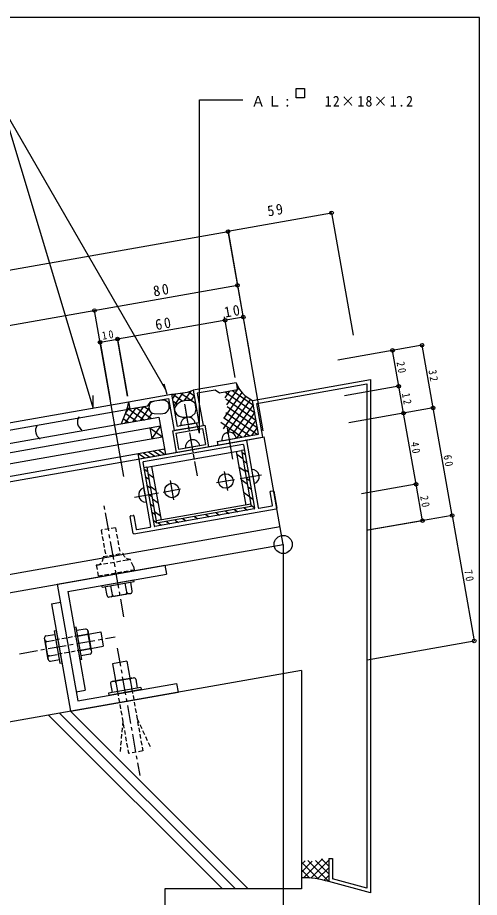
# Model space of a CAD drawing. Units: millimetres, scale not verified, with parts at other scales. Extents: x -550 to 568, y -396 to 402.
# Drawn here: x 314.4 to 568, y -81.5 to 402 of the extents above; entities that cross this region are included whole.
import ezdxf

# ---------------------------------------------------------------- set-up
doc = ezdxf.new("R2010")
doc.units = ezdxf.units.MM
doc.header["$LTSCALE"] = 2
doc.header["$PDMODE"] = 32
doc.header["$PDSIZE"] = 1
doc.linetypes.add('CHAIN1', pattern=[8, 5, -1, 1, -1])
doc.linetypes.add('DASHED1', pattern=[1.8, 1.2, -0.6])
doc.layers.add('0-0', color=5, linetype='Continuous')
doc.layers.add('1-0', color=5, linetype='Continuous')
doc.styles.add('ＭＳ ゴシック', font='')
doc.styles.get('ＭＳ ゴシック').set_extended_font_data('MS Gothic')

msp = doc.modelspace()

# ---------------------------------------------------------------- linework, layer by layer
at = {"layer": '0-0', "color": 134}
for p, q in [((568, 402), (-550, 402)), ((568, -396), (568, 402))]:
    msp.add_line(p, q, dxfattribs=at)
at = {"layer": '0-0'}
for p, q in [((437.5, 163.271), (439.354, 161.973)), ((438.251, 158.597), (440.105, 157.299)), ((383.697, 154.105), (385.551, 152.807)), ((384.462, 149.9), (386.316, 148.602)), ((439.169, 153.673), (441.023, 152.375)), ((385.227, 145.121), (387.08, 143.823)), ((440.004, 148.833), (441.857, 147.535)), ((440.755, 144.243), (442.608, 142.945)), ((386.258, 140.07), (388.112, 138.772)), ((441.923, 138.568), (443.777, 137.27)), ((387.176, 134.812), (389.03, 133.514)), ((428.654, 130.806), (430.507, 129.508)), ((433.494, 131.724), (435.348, 130.426)), ((438.752, 132.559), (440.605, 131.261)), ((442.758, 133.978), (444.611, 132.68)), ((387.927, 130.472), (389.781, 129.175)), ((388.845, 125.799), (390.699, 124.501)), ((400.946, 125.882), (402.8, 124.585)), ((405.036, 126.717), (406.889, 125.419)), ((411.462, 127.802), (413.315, 126.504)), ((417.721, 128.97), (419.575, 127.672)), ((423.48, 129.888), (425.333, 128.59)), ((391.599, 124.297), (393.453, 122.999)), ((396.19, 125.131), (398.043, 123.833))]:
    msp.add_line(p, q, dxfattribs=at)
at = {"layer": '1-0', "color": 4}
for p, q in [((306.016, 352.963), (355.963, 187.267)), ((429.896, 284.677), (486.835, 294.717)), ((486.835, 294.717), (485.839, 294.804)), ((486.835, 294.717), (485.929, 294.294)), ((486.835, 294.717), (498.687, 227.5)), ((-492.138, 121.841), (429.94, 284.428)), ((429.896, 284.677), (430.802, 285.1)), ((429.896, 284.677), (430.892, 284.59)), ((429.896, 284.677), (441.748, 217.46)), ((429.94, 284.428), (449.05, 175.009)), ((-461.827, 96.722), (435.149, 254.884)), ((372.729, 149.774), (356.636, 241.04)), ((438.279, 237.471), (369.261, 225.301)), ((433.89, 204.299), (428.034, 237.51)), ((359.708, 223.617), (369.261, 225.301)), ((359.708, 223.617), (365.248, 192.196)), ((374.801, 193.88), (369.202, 225.636)), ((369.261, 225.301), (374.801, 193.88)), ((536.494, 221.954), (490.299, 213.809)), ((520.254, 219.091), (520.167, 218.094)), ((523.727, 199.394), (520.254, 219.091)), ((520.254, 219.091), (520.677, 218.184)), ((536.494, 221.954), (536.407, 220.958)), ((542.571, 187.486), (536.494, 221.954)), ((536.494, 221.954), (536.916, 221.048)), ((523.727, 199.394), (493.842, 194.125)), ((523.727, 199.394), (523.304, 200.301)), ((523.727, 199.394), (523.64, 198.398)), ((523.727, 199.394), (523.814, 200.391)), ((526.332, 184.622), (523.727, 199.394)), ((523.727, 199.394), (524.15, 198.488)), ((542.571, 187.486), (496.377, 179.34)), ((526.332, 184.622), (525.909, 185.529)), ((526.332, 184.622), (526.245, 183.626)), ((526.332, 184.622), (526.419, 185.618)), ((533.226, 145.525), (526.332, 184.622)), ((526.332, 184.622), (526.754, 183.716)), ((542.571, 187.486), (542.149, 188.392)), ((542.571, 187.486), (542.484, 186.49)), ((542.571, 187.486), (542.659, 188.482)), ((552.99, 128.397), (542.571, 187.486)), ((542.571, 187.486), (542.994, 186.579)), ((533.226, 145.525), (503.34, 140.256)), ((533.226, 145.525), (532.803, 146.432)), ((533.226, 145.525), (533.138, 144.529)), ((533.226, 145.525), (533.313, 146.522)), ((536.751, 125.534), (533.226, 145.525)), ((533.226, 145.525), (533.648, 144.619)), ((552.99, 128.397), (506.796, 120.252)), ((536.751, 125.534), (536.328, 126.44)), ((536.751, 125.534), (536.838, 126.53)), ((552.99, 128.397), (552.568, 129.304)), ((552.99, 128.397), (553.077, 129.393)), ((552.99, 128.397), (565.146, 59.461)), ((536.751, 125.534), (506.866, 120.264)), ((460.259, 112.483), (460.259, -287.616)), ((506.447, 49.111), (565.146, 59.461))]:
    msp.add_line(p, q, dxfattribs=at)
at = {"layer": '1-0', "color": 7}
for p, q in [((396.448, 194.839), (394.892, 200.646)), ((435.644, 198.566), (429.056, 189.158)), ((434.796, 199.16), (435.644, 198.566)), ((355.893, 187.5), (355.893, 194.35)), ((401.125, 195.281), (399.367, 192.771)), ((399.55, 195.145), (405.116, 191.247)), ((405.13, 195.772), (400.104, 188.593)), ((404.09, 195.628), (412.028, 190.07)), ((409.461, 196.726), (405.733, 191.401)), ((408.314, 196.333), (411.292, 194.248)), ((411.356, 194.203), (409.516, 191.574)), ((439.718, 193.925), (427.236, 176.098)), ((437.531, 196.031), (427.439, 181.618)), ((430.614, 196.613), (428.109, 193.036)), ((428.504, 196.241), (444.572, 184.99)), ((432.682, 196.978), (443.92, 189.109)), ((390.93, 191.548), (394.208, 191.958)), ((394.208, 191.958), (395.383, 191.703)), ((399.6, 191.447), (402.198, 189.628)), ((409.612, 191.572), (406.571, 191.648)), ((411.836, 190.112), (409.612, 191.572)), ((412.515, 186.797), (411.836, 190.112)), ((428.69, 192.449), (445.227, 180.87)), ((442.215, 192.26), (429.061, 173.473)), ((443.87, 189.393), (432.658, 173.38)), ((443.87, 189.393), (440.312, 184.311)), ((379.283, 187.562), (373.316, 179.04)), ((375.856, 187.899), (373.695, 184.813)), ((373.768, 184.404), (379.558, 180.349)), ((374.525, 187.536), (384.103, 180.83)), ((383.461, 188.299), (377.658, 180.012)), ((379.63, 187.623), (387.971, 181.783)), ((386.533, 187.456), (381.799, 180.695)), ((383.809, 188.36), (386.824, 186.249)), ((388.299, 184.748), (385.977, 181.431)), ((389.46, 184.442), (392.979, 184.254)), ((392.979, 184.254), (395.328, 184.691)), ((400.337, 187.269), (400.555, 187.116)), ((411.836, 184.701), (412.515, 186.797)), ((428.758, 185.076), (446.135, 172.909)), ((429.509, 188.213), (445.963, 176.691)), ((430.188, 184.075), (431.955, 182.838)), ((444.607, 185.215), (434.521, 170.81)), ((372.383, 181.711), (375.437, 179.573)), ((414.228, 173.669), (412.704, 179.359)), ((426.014, 179.673), (437.778, 171.436)), ((428.023, 181.929), (441.956, 172.172)), ((445.227, 180.87), (438.74, 171.605)), ((446.08, 176.858), (442.918, 172.342)), ((385.326, 154.923), (437.324, 164.092)), ((434.494, 163.593), (439.703, 134.048)), ((434.761, 162.075), (438.09, 159.745)), ((388.011, 155.396), (393.22, 125.852)), ((435.963, 155.13), (439.318, 152.781)), ((385.928, 151.51), (389.086, 149.298)), ((427.766, 152.644), (429.605, 142.218)), ((436.625, 148.737), (448.33, 150.801)), ((398.194, 147.593), (400.075, 136.927)), ((423.595, 146.439), (433.594, 148.203)), ((437.217, 148.148), (440.546, 145.817)), ((378.61, 138.507), (391.688, 140.813)), ((387.156, 144.546), (390.314, 142.334)), ((394.328, 141.279), (403.938, 142.973)), ((438.445, 141.184), (441.774, 138.854)), ((388.383, 137.582), (391.542, 135.371)), ((389.611, 130.619), (392.77, 128.407)), ((442.533, 134.547), (390.535, 125.379)), ((470.259, 43.166), (270.259, 7.901)), ((337.43, 19.745), (434.008, -76.834)), ((343.441, 20.805), (441.079, -76.834)), ((331.419, 18.685), (426.937, -76.834)), ((472.228, -61.321), (470.259, -63.291)), ((476.169, -61.623), (470.259, -67.534)), ((470.274, -62.047), (479.669, -71.441)), ((481.842, -60.193), (471.331, -70.704)), ((473.703, -61.233), (485.259, -72.788)), ((485.259, -61.019), (475.404, -70.874)), ((477.904, -61.191), (485.259, -68.546)), ((481.288, -60.333), (485.259, -64.303)), ((470.259, -66.274), (474.812, -70.827)), ((485.259, -65.262), (479.167, -71.353)), ((485.259, -69.504), (482.675, -72.088))]:
    msp.add_line(p, q, dxfattribs=at)
at = {"layer": '1-0'}
for p, q in [((434.41, 201.344), (410.775, 197.177)), ((434.41, 201.344), (435.105, 197.405)), ((443.474, 191.639), (508.155, 203.044)), ((445.791, 190.017), (506.155, 200.661)), ((506.155, 200.661), (506.155, -76.343)), ((508.155, 203.044), (508.155, -78.95)), ((410.775, 197.177), (413.901, 179.45)), ((413.092, 195.554), (416.218, 177.828)), ((92.248, 141.012), (375.322, 190.925)), ((375.322, 190.925), (376.017, 186.986)), ((375.322, 190.925), (376.017, 186.986)), ((397.335, 192.776), (400.461, 175.05)), ((446.757, 173.019), (443.474, 191.639)), ((449.074, 171.397), (445.791, 190.017)), ((93.313, 137.138), (374.238, 186.673)), ((373.436, 184.268), (371.195, 178.825)), ((95.391, 130.193), (392.039, 182.5)), ((392.039, 182.5), (395.651, 162.016)), ((403.988, 177.863), (412.03, 179.281)), ((407.992, 178.408), (413.901, 179.45)), ((407.992, 178.408), (412.621, 179.225)), ((99.006, 125.754), (392.907, 177.576)), ((386.998, 176.534), (393.949, 171.667)), ((386.998, 176.534), (388.04, 170.626)), ((392.907, 177.576), (388.04, 170.626)), ((399.476, 174.876), (401.56, 163.058)), ((408.339, 176.439), (400.461, 175.05)), ((407.992, 178.408), (402.083, 177.366)), ((407.992, 178.408), (403.363, 177.592)), ((408.339, 176.439), (416.218, 177.828)), ((429.545, 176.373), (432.342, 159.309)), ((102.495, 120.276), (393.949, 171.667)), ((109.719, 111.599), (439.967, 169.831)), ((381.174, 159.464), (449.84, 171.571)), ((423.963, 169), (446.757, 173.019)), ((424.31, 167.03), (449.074, 171.397)), ((426.622, 169.482), (434.491, 170.87)), ((440.019, 169.535), (446.514, 132.703)), ((460.259, 112.483), (449.84, 171.571)), ((107.284, 114.216), (395.13, 164.971)), ((438.049, 167.462), (383.491, 157.841)), ((391.839, 164.39), (395.314, 161.957)), ((394.624, 164.882), (395.219, 164.465)), ((406.521, 165.552), (414.359, 166.934)), ((423.963, 169), (424.31, 167.03)), ((438.397, 167.218), (444.544, 132.356)), ((380.358, 162.366), (380.879, 159.412)), ((380.697, 162.426), (384.172, 159.992)), ((380.789, 159.92), (381.387, 159.501)), ((383.482, 162.917), (386.958, 160.484)), ((386.268, 163.408), (389.743, 160.975)), ((389.053, 163.899), (392.529, 161.466)), ((438.827, 164.357), (437.324, 164.092)), ((437.324, 164.092), (442.743, 133.358)), ((380.931, 159.116), (387.425, 122.284)), ((383.248, 157.494), (389.395, 122.632)), ((385.326, 154.923), (383.678, 154.632)), ((385.326, 154.923), (390.745, 124.19)), ((442.911, 153.707), (444.326, 145.887)), ((383.566, 143.546), (384.961, 135.772)), ((454.392, 134.092), (453.107, 141.38)), ((453.351, 141.728), (454.729, 141.971)), ((455.077, 141.727), (456.709, 132.47)), ((378.272, 118.335), (456.466, 132.123)), ((444.301, 132.008), (389.742, 122.388)), ((442.743, 133.358), (390.745, 124.19)), ((446.861, 132.46), (454.149, 133.745)), ((377.925, 118.578), (376.292, 127.835)), ((376.536, 128.183), (377.914, 128.426)), ((378.262, 128.183), (379.547, 120.895)), ((153.666, 68.577), (458.522, 122.331)), ((379.894, 120.652), (387.182, 121.937)), ((156.96, 59.003), (460.259, 112.483)), ((342.002, 86.554), (396.166, 96.104)), ((360.572, 89.904), (378.298, 93.03)), ((336.209, 90.61), (347.497, 26.597)), ((360.745, 88.919), (360.572, 89.904)), ((363.583, 84.342), (362.715, 89.266)), ((366.711, 83.878), (365.669, 89.787)), ((374.59, 85.268), (373.548, 91.177)), ((377.37, 86.773), (376.502, 91.697)), ((342.002, 86.554), (351.552, 32.389)), ((365.726, 83.705), (364.742, 83.531)), ((376.559, 85.615), (365.726, 83.705)), ((367.696, 84.052), (373.605, 85.094)), ((375.574, 85.441), (376.559, 85.615)), ((333.022, 79.893), (337.946, 80.762)), ((333.022, 79.893), (343.441, 20.805)), ((329.963, 62.181), (334.887, 63.049)), ((334.54, 65.019), (335.525, 65.192)), ((335.525, 65.192), (338.65, 47.466)), ((345.478, 66.905), (348.603, 49.179)), ((351.734, 65.977), (346.81, 65.109)), ((352.255, 63.023), (347.331, 62.155)), ((353.066, 64.181), (352.892, 65.166)), ((352.892, 65.166), (354.802, 54.333)), ((329.326, 60.038), (329.152, 61.022)), ((331.236, 49.205), (329.326, 60.038)), ((329.673, 58.068), (330.715, 52.159)), ((330.484, 59.227), (334.656, 59.962)), ((354.455, 56.303), (353.413, 62.212)), ((348.72, 54.276), (361.425, 56.516)), ((353.644, 55.145), (348.72, 54.276)), ((354.802, 54.333), (354.976, 53.349)), ((331.062, 50.19), (331.236, 49.205)), ((331.873, 51.348), (336.046, 52.084)), ((332.394, 48.394), (337.318, 49.262)), ((349.588, 49.352), (348.603, 49.179)), ((354.165, 52.19), (349.241, 51.322)), ((374.454, 48.256), (366.575, 46.867)), ((366.575, 46.867), (369.267, 31.602)), ((374.454, 48.256), (377.145, 32.991)), ((366.255, 37.164), (377.088, 39.074)), ((375.119, 38.726), (369.21, 37.685)), ((377.088, 39.074), (378.073, 39.247)), ((382.069, 33.86), (364.343, 30.734)), ((365.444, 36.005), (366.312, 31.081)), ((367.24, 37.337), (366.255, 37.164)), ((379.231, 38.436), (380.1, 33.512)), ((382.069, 33.86), (382.243, 32.875)), ((343.441, 20.805), (402.529, 31.224)), ((346.628, 31.521), (351.552, 32.389)), ((485.259, -60.145), (485.259, -72.815)), ((506.155, -76.343), (487.259, -71.28)), ((508.155, -78.95), (485.259, -72.815))]:
    msp.add_line(p, q, dxfattribs=at)
at = {"layer": '1-0', "linetype": 'CHAIN1'}
for p, q in [((406.01, 189.651), (412.961, 150.227)), ((406.171, 188.737), (411.42, 158.967)), ((372.751, 72.658), (361.992, 133.677)), ((315.394, 52.462), (367.929, 61.725)), ((369.117, 55.486), (381.441, -14.404))]:
    msp.add_line(p, q, dxfattribs=at)
at = {"layer": '1-0', "linetype": 'DASHED1'}
for p, q in [((368.165, 121.706), (370.683, 107.426)), ((361.327, 105.776), (372.16, 107.686)), ((358.082, 101.142), (376.17, 104.332)), ((374.824, 104.094), (376.17, 104.332)), ((378.021, 100.362), (376.147, 104.381)), ((358.082, 101.142), (357.59, 101.056)), ((357.59, 101.056), (358.632, 95.147)), ((358.632, 95.147), (378.328, 98.62)), ((378.021, 100.362), (378.328, 98.62)), ((348.083, 62.287), (335.415, 60.054)), ((349.472, 54.409), (336.805, 52.175)), ((369.267, 31.602), (375.258, -2.374)), ((377.145, 32.991), (383.136, -0.985)), ((372.132, 15.353), (370.563, -2.579)), ((380.01, 16.742), (387.618, 0.428)), ((383.136, -0.985), (375.258, -2.374))]:
    msp.add_line(p, q, dxfattribs=at)
at = {"layer": '1-0', "color": 7}
msp.add_lwpolyline([(467.461, 363.039), (471.875, 363.039), (471.875, 357.919), (467.461, 357.919)], close=True, dxfattribs=at)
at = {"layer": '1-0', "color": 4}
for points in [[(395.754, 197.532), (306.016, 352.963), (242.572, 352.963)], [(414.228, 173.669), (414.228, 356.871), (438.091, 356.871)]]:
    msp.add_lwpolyline(points, dxfattribs=at)
at = {"layer": '1-0'}
for points in [[(375.322, 190.925), (398.957, 195.093), (402.083, 177.366)], [(398.957, 195.093), (402.346, 195.388), (407.721, 196.129), (410.775, 197.177)], [(435.105, 197.405), (425.257, 195.669), (422.94, 197.291), (413.092, 195.554)], [(375.322, 190.925), (374.548, 187.604), (373.436, 184.268)], [(376.017, 186.986), (385.865, 188.723), (387.487, 191.04), (397.335, 192.776)], [(399.476, 174.876), (417.202, 178.002), (419.286, 166.184)], [(401.214, 173.659), (415.986, 176.264), (417.549, 167.401)], [(401.214, 173.659), (402.776, 164.796), (417.549, 167.401)], [(336.209, 90.61), (395.298, 101.029), (396.166, 96.104)], [(360.745, 88.919), (378.472, 92.045), (378.298, 93.03)], [(334.54, 65.019), (337.666, 47.292), (338.65, 47.466)], [(349.588, 49.352), (346.463, 67.079), (345.478, 66.905)], [(347.331, 62.155), (360.036, 64.395), (361.425, 56.516)], [(347.497, 26.597), (401.661, 36.148), (402.529, 31.224)], [(364.343, 30.734), (364.516, 29.749), (382.243, 32.875)], [(485.259, -60.145), (487.259, -60.145), (487.259, -71.28)]]:
    msp.add_lwpolyline(points, dxfattribs=at)
at = {"layer": '1-0', "color": 7}
for points in [[(387.797, 190.708), (388.729, 191.118), (389.771, 191.373), (390.93, 191.548)], [(395.383, 191.703), (396.279, 191.3), (396.866, 190.818)], [(406.718, 191.648), (403.793, 190.916), (401.891, 189.381), (400.575, 187.553), (400.502, 185.944), (401.599, 184.043)], [(387.797, 184.848), (388.601, 184.536), (389.46, 184.442)], [(401.599, 184.043), (403.208, 182.946), (405.036, 182.434), (407.668, 182.434), (410.155, 183.019), (411.836, 184.628)], [(470.259, 43.166), (470.259, -76.834), (395.259, -76.834)], [(395.259, -76.834), (395.259, -302.776), (552.817, -302.776)]]:
    msp.add_lwpolyline(points, dxfattribs=at)
at = {"layer": '1-0', "linetype": 'DASHED1'}
msp.add_lwpolyline([(368.165, 121.706), (360.286, 120.316), (362.804, 106.037)], dxfattribs=at)
at = {"layer": '1-0'}
for centre, radius in [((486.835, 294.717), 1), ((429.94, 284.428), 1), ((435.149, 254.884), 1), ((356.636, 241.04), 1), ((438.279, 237.471), 1), ((428.349, 235.72), 1), ((359.708, 223.617), 1), ((369.261, 225.301), 1), ((536.494, 221.954), 1), ((520.254, 219.091), 1), ((523.727, 199.394), 1), ((526.332, 184.622), 1), ((542.571, 187.486), 1), ((428.702, 147.34), 4), ((399.157, 142.13), 4), ((533.226, 145.525), 1), ((536.751, 125.534), 1), ((552.99, 128.397), 1), ((565.146, 59.461), 1)]:
    msp.add_circle(centre, radius, dxfattribs=at)
at = {"layer": '1-0', "color": 7}
msp.add_circle((460.259, 112.483), 5, dxfattribs=at)
at = {"layer": '1-0'}
for centre, radius, start, end in [((450.318, 207.116), 16.922, 199.94087, 246.14469), ((352.273, 179.875), 5.041, 147.40272, 239.97738), ((407.992, 178.408), 4, 100, 190), ((407.992, 178.408), 4, 10, 100), ((329.235, 174.938), 5.041, 147.40272, 239.97738), ((430.563, 170.169), 4, 100, 190), ((430.563, 170.169), 4, 10, 100), ((410.563, 165.999), 4, 100, 190), ((410.563, 165.999), 4, 10, 100), ((439.724, 169.483), 0.3, 10, 100), ((438.102, 167.166), 0.3, 10, 100), ((381.226, 159.168), 0.3, 100, 190), ((383.543, 157.546), 0.3, 100, 190), ((443.124, 149.703), 4, 287.47445, 93.05611), ((384.842, 139.755), 4, 108.59871, 271.70605), ((453.403, 141.432), 0.3, 100, 190), ((454.781, 141.675), 0.3, 10, 100), ((444.249, 132.304), 0.3, 280, 10), ((446.809, 132.755), 0.3, 190, 280), ((454.097, 134.04), 0.3, 280, 10), ((456.414, 132.418), 0.3, 280, 10), ((376.588, 127.888), 0.3, 100, 190), ((377.966, 128.131), 0.3, 10, 100), ((379.842, 120.947), 0.3, 190, 280), ((387.13, 122.232), 0.3, 280, 10), ((389.69, 122.684), 0.3, 190, 280), ((364.568, 84.516), 1, 190, 280), ((365.553, 84.69), 1, 280, 10), ((367.522, 85.037), 1, 190, 280), ((373.431, 86.079), 1, 280, 10), ((375.401, 86.426), 1, 190, 280), ((376.386, 86.6), 1, 280, 10), ((351.908, 64.993), 1, 10, 100), ((352.428, 62.038), 1, 10, 100), ((352.081, 64.008), 1, 280, 10), ((330.137, 61.196), 1, 100, 190), ((330.311, 60.211), 1, 190, 280), ((330.658, 58.242), 1, 100, 190), ((353.47, 56.129), 1, 280, 10), ((353.818, 54.16), 1, 10, 100), ((353.991, 53.175), 1, 280, 10), ((331.7, 52.333), 1, 190, 280), ((332.047, 50.363), 1, 100, 190), ((332.221, 49.378), 1, 190, 280), ((375.292, 37.742), 1, 10, 100), ((377.262, 38.089), 1, 100, 190), ((378.247, 38.263), 1, 10, 100), ((366.429, 36.179), 1, 100, 190), ((367.414, 36.352), 1, 10, 100), ((369.383, 36.7), 1, 100, 190), ((471.441, -116.986), 46.283, 72.62945, 91.41567)]:
    msp.add_arc(centre, radius, start, end, dxfattribs=at)
at = {"layer": '1-0', "color": 7}
for centre, start, end in [((390.52, 187.778), 132.91108, 227.10252), ((393.717, 188.352), 293.75477, 38.05618)]:
    msp.add_arc(centre, 4, start, end, dxfattribs=at)
at = {"layer": '1-0', "linetype": 'DASHED1'}
for centre, radius, start, end in [((378.193, 118.783), 0.3, 190, 280), ((376.099, 108.381), 4, 190, 270.68179), ((357.388, 105.082), 4, 280, 10)]:
    msp.add_arc(centre, radius, start, end, dxfattribs=at)
at = {"layer": '1-0', "color": 4}
for p in [(359.708, 223.617), (369.261, 225.301)]:
    msp.add_point(p, dxfattribs=at)

# ---------------------------------------------------------------- texts
at = {"layer": '1-0', "color": 7, "insert": (442.709, 353.023), "char_height": 5.865, "attachment_point": 7, "style": 'ＭＳ ゴシック'}
msp.add_mtext('\\T1.18;\\W0.95;ＡＬ:\u3000\u300012×18×1.2', dxfattribs=at)
at = {"layer": '1-0', "color": 7, "attachment_point": 7, "style": 'ＭＳ ゴシック'}
for s, insert, char_height, rotation in [('\\T1.27;\\W0.95;59', (452.093, 292.605), 5.865, 10), ('\\T1.27;\\W0.95;80', (389.397, 248.616), 5.865, 10), ('\\T1.27;\\W0.95;10', (428.387, 237.041), 5.865, 10), ('\\T1.27;\\W0.95;60', (390.537, 230.159), 5.865, 10), ('\\T1.36;\\W0.9;10', (361.11, 224.879), 4.399, 10), ('\\T1.36;\\W0.9;20', (522.411, 212.617), 4.399, 280), ('\\T1.36;\\W0.9;32', (539.953, 208.094), 4.399, 280), ('\\T1.36;\\W0.9;12', (525.45, 195.383), 4.399, 280), ('\\T1.36;\\W0.9;40', (530.199, 168.448), 4.399, 280), ('\\T1.36;\\W0.9;60', (548.201, 161.316), 4.399, 280), ('\\T1.36;\\W0.9;20', (535.409, 138.904), 4.399, 280), ('\\T1.36;\\W0.9;70', (559.602, 98.215), 4.399, 280)]:
    msp.add_mtext(s, dxfattribs=dict(at, insert=insert, char_height=char_height, rotation=rotation))

doc.saveas('drawing.dxf')
